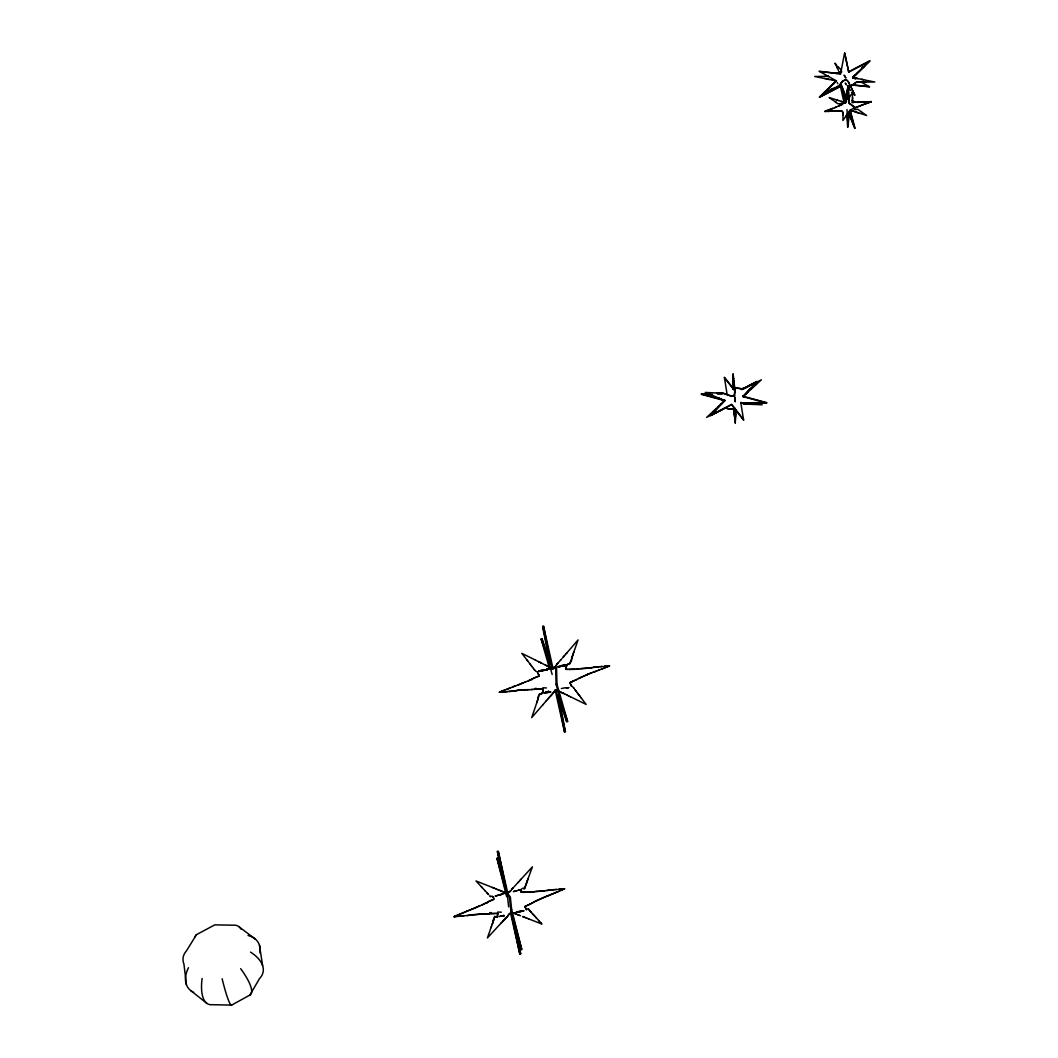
<?xml version="1.0" encoding="UTF-8"?>
<svg xmlns="http://www.w3.org/2000/svg" width="1058" height="1058" viewBox="0 0 1058 1058"><rect width="100%" height="100%" fill="white"/><g stroke="black" fill="none" stroke-linecap="round" stroke-linejoin="round"><path stroke-width="1.5" d="M732.982 377.151L733.075 374.968L733.049 375.802M735.284 422.565L735.376 419.166M735.27 421.613L735.535 416.64L735.376 418.862M735.059 398.535L735.072 397.623M852.47 97.693L852.378 101.317L852.431 99.505M852.457 97.905L852.563 92.668L849.653 96.847M843.041 115.229C843.49 112.532 841.48 108.59 843.054 114.343M567.643 669.397L566.096 669.357L566.506 665.403L567.472 664.133L569.799 663.869L572.643 655.471M843.028 115.666L842.909 120.493L846.228 115.692M735.667 412.316L735.694 411.879M733.075 373.646L733.247 375.273M566.096 669.357C564.946 663.154 572.352 664.794 571.783 657.917M732.718 382.295L732.744 381.819M732.718 384.781L732.678 385.086M732.731 382.083L732.996 377.944L732.943 379.108M735.257 423.213L735.204 422.711M732.784 381.065L732.93 379.293M733.009 376.185L732.982 377.283M735.707 411.774L735.707 411.007L735.68 412.078M540.638 689.102L542.979 689.208L542.542 692.487L541.537 694.193L539.567 693.784L537.252 701.295M734.569 397.2L734.715 395.295M542.979 689.208C543.944 695.582 537.596 692.249 538.178 698.664M850.024 110.191L855.062 128.269L848.86 113.351L854.679 128.349L850.024 110.191L855.248 107.466L849.31 103.195L848.278 85.473L846.678 99.571L847.908 85.553L848.939 103.274L854.864 107.546M848.86 113.351L847.643 127.053L846.903 114.396M849.243 113.272L848.013 126.973L846.995 109.569M735.601 416.204L735.707 414.485L735.561 416.521M521.369 889.394L521.158 892.251L524.279 892.317L523.326 892.291M819.408 71.508L840.581 73.809L844.601 52.9L848.741 72.116L869.914 61.033L852.774 77.551L869.755 60.782L848.582 71.851M521.462 888.998L521.158 892.251L521.845 892.251M844.681 103.023L845.316 99.915M845.95 96.807L847.868 87.51M844.826 103.274L845.474 100.166M846.109 97.072L848.027 87.761M734.397 395.137L734.834 390.706M734.305 395.441L734.9 392.254A13.833 11.532 17.1 0 0 734.993 391.751L734.741 389.82M734.345 395.308C730.179 398.059 725.709 392.373 721.291 393.272M536.75 702.79L537.054 701.89M543.045 704.575L531.724 717.589L537.147 701.599M536.948 702.195L537.755 699.814M572.325 656.41L578.052 639.931L566.678 653.103M572.748 655.153L573.396 653.302M573.555 652.839L573.833 652.059M492.129 924.547L492.512 923.449M527.281 880.904L524.715 888.35L523.763 888.746L522.864 888.165L524.464 888.733L526.672 882.597M526.99 881.764L528.101 878.669M492.605 923.184L494.694 916.466L496.982 917.379L497.868 913.464L497.273 917.021L494.694 916.466L493.491 920.804M491.084 927.509L491.415 926.557M527.387 880.613L532.399 866.833L519.729 880.653M493.094 921.835L487.394 937.943L501.135 923.052M857.02 78.437L852.893 77.908L854.004 76.295M846.638 101.118L840.832 105.416M849.349 111.05L852.193 110.825M849.151 111.407L846.982 114.608M840.581 73.809L819.249 71.256L836.494 80.937L819.527 97.336L840.541 86.359L819.381 97.072L836.336 80.686L834.788 82.471M202.118 978.412A41.817 16.928 -70.2 0 0 211.944 1004.69L231.662 1005.1L249.886 995.062L259.527 978.571A40.64 21.623 10.4 0 0 250.521 952.107M241.211 929.308A41.817 16.928 -70.2 0 0 234.373 925.195L214.761 924.877L196.484 934.65L186.393 950.97A40.64 21.623 10.4 0 0 183.933 964.129L186.446 984.8M552.884 693.215L555.781 689.869L557.103 690.001M552.607 693.664L550.544 696.019L551.456 695.119M508.171 915.408L507.708 916.083M508.065 915.567L509.559 913.583M553.109 692.871L555.371 690.226M842.538 81.519L839.867 84.746M840.105 84.376C842.34 79.416 847.59 78.437 849.283 83.503M508.409 915.038L509.48 913.649M846.281 115.6L846.81 114.846M839.589 85.156L836.772 86.809M849.495 97.072L848.78 98.103M848.939 97.865L848.172 98.976M556.204 665.337L558.307 662.771M554.247 667.505L554.67 667.201A6.017 4.655 83.8 0 0 555.093 666.844L556.944 664.331M552.408 693.955L552.223 694.22A7.909 4.113 -73 0 1 551.84 694.643A9.958 5.303 -73.6 0 1 551.443 695.013M555.781 665.918L555.45 666.355A8.914 6.758 87 0 1 555.106 666.884L554.67 667.201M723.725 401.617L722.442 403.032M511.649 889.421L512.998 887.979M723.698 401.656L724.783 400.691L721.265 399.236A5.885 2.328 39 0 0 721.569 399.329A4.668 1.759 38 0 0 721.873 399.448M548.454 698.333L550.517 696.045M548.639 698.108L550.266 696.283M507.536 916.321L505.182 918.622L505.711 918.119M548.15 698.703L547.409 699.563M562.486 657.957L563.464 656.82M547.74 699.166L546.748 700.33M562.975 657.388L564.245 655.92M561.666 658.922L560.449 660.324M565.408 654.571L566.48 653.328M560.595 660.152L558.69 662.334M566.281 653.553L567.075 652.641M563.649 656.595L565.21 654.796M557.421 663.75L558.108 662.982M546.087 701.084L542.86 704.787M545.796 701.414L546.457 700.647M503.714 920.235L505.142 918.675L503.608 920.367M503.515 920.473L502.722 921.346M503.132 920.883L502.246 921.849M517.005 883.628L518.724 881.737M517.574 882.994L519.399 881.01M520.364 879.965L521.131 879.132M516.344 884.356L514.624 886.234M514.148 886.763L513.765 887.173M853.819 76.493L855.446 74.999M500.751 923.462L502.021 922.1M834.167 83.119L834.233 83.053M750.4 388.286L742.941 396.631L766.733 403.005L740.772 402.82L766.719 402.609L742.928 396.234A4.285 3.214 -76.6 0 0 743.271 396.089L744.462 395.335M753.6 384.874L756.814 381.475L741.605 389.265M742.941 396.631L753.613 385.271M709.376 394.012L701.335 393.96L724.862 400.308L710.645 415.305L731.713 404.46L743.615 419.761M724.862 400.308L710.659 415.701L731.713 404.46M512.561 888.429L513.13 887.821M855.538 74.906L857.02 73.465M744.62 395.176L747.173 392.756M855.763 74.682L854.639 75.74M831.456 85.738L833.969 83.317L833.082 84.19M859.876 70.741L859.136 71.455M860.247 70.383L864.703 66.112L862.839 66.958M856.596 73.862L857.403 73.108M858.474 72.089L857.959 72.579L859.228 71.362M745.52 394.303L746.274 393.589M830.411 86.73L831.178 86.002L829.935 87.192M829.657 87.457L824.301 92.562L831.747 89.137M857.073 73.425L857.535 72.976M506.782 917.154L506.055 917.815M720.022 405.135L722.085 403.349L721.53 403.812M713.052 411.522L706.678 417.368L716.359 412.448M714.044 410.61L715.896 408.917M715.75 409.049L719.175 405.928L718.316 406.708M712.907 411.655L714.19 410.478M751.405 388.894L753.428 387.056M756.457 384.292L753.283 387.188M750.836 389.423L751.55 388.762M756.166 384.557L761.363 379.822L752.569 384.279M750.982 389.291L747.239 392.69M720.313 404.883L721.172 404.116M746.961 392.954L748.099 391.923M733.511 389.159L733.115 389.503A2.076 1.785 -9.8 0 1 733.498 389.146L735.575 388.379A6.176 4.404 -15.1 0 1 736.011 388.312L736.937 388.246A8.147 5.462 -13.9 0 1 737.413 388.233L742.703 388.908M836.283 73.69L841.084 71.812A2.248 2.05 -29 0 1 841.586 71.931L841.07 69.921M505.182 892.648C506.094 896.086 513.791 887.371 510.194 891.325A8.768 6.282 83.7 0 1 509.797 891.709L509.771 891.801A5.964 4.417 78.1 0 1 509.427 892.119M836.799 73.333L841.586 71.931M533.285 902.395L534.502 901.694M533.126 902.487L530.468 903.929L532.981 902.567M534.197 901.866L538.138 899.948M856.279 109.463L857.641 109.225L861.503 111.923M746.274 387.493L741.539 388.775M586.899 674.753L575.473 680.082L576.795 679.408M578.554 678.442L579.599 677.874M487.857 902.051L488.783 901.535M534.806 901.522L541.908 898.321M745.427 387.942L747.728 386.739M486.773 902.646L483.003 904.484L489.087 901.376M534.012 678.046L532.862 678.667M533.087 678.535L529.331 680.4L531.711 679.276M533.748 678.191L539.236 675.956L538.826 675.163M488.928 901.456L492.565 899.842M720.908 410.16L724.928 408.084L730.073 408.917M841.837 104.557L838.148 106.236M489.246 901.284L492.883 899.736M837.949 106.342L839.536 105.522M856.451 107.321L855.803 107.652M747.583 386.805L748.442 386.368M720.141 410.544L719.466 410.888L720.498 410.359M534.171 677.953L539.236 675.956L537.98 673.272M856.279 107.4L859.519 106.038M579.837 677.755L582.284 676.617M741.618 389.661L756.827 381.872M719.149 411.059L718.475 411.39M720.273 410.478L721.172 410.028M748.535 386.315L752.026 384.543M716.001 412.633L717.628 411.826M751.841 384.636L752.754 384.186M716.544 412.369L718.078 411.602M722.032 409.605L721.49 409.869M525.099 906.415L527.519 905.317M542.45 898.057L547.449 895.941M542.675 897.938L546.655 896.219M515.18 912.961L518.156 911.467L515.365 912.776M575.393 680.122L572.894 681.286M525.323 907.473L524.861 906.534L526.104 905.939M542.066 898.242L538.773 899.697M836.164 87.113L836.27 87.06M570.156 682.476L571.399 681.921M856.848 107.123L858.541 106.395M570.725 684.433L569.918 682.595L572.735 681.352M574.93 680.36L571.479 681.881L572.18 681.59M728.301 408.719L732.453 408.811A7.036 5.211 -14.2 0 0 732.943 408.785A6.176 4.721 -14.2 0 0 733.406 408.692A5.237 4.06 -14.1 0 0 733.802 408.507A4.272 3.439 -13.5 0 0 734.199 408.401C735.627 406.92 736.064 414.895 735.085 408.481M476.417 907.301L480.12 905.661M834.881 87.695L830.583 89.679M833.201 88.475L831.892 89.07M476.1 907.447L472.146 909.139M471.194 909.496L476.021 907.486M475.862 907.552L477.039 907.01M587.283 674.568L584.492 675.784M477.118 906.97L480.676 905.436M835.317 87.51L834.815 87.735M861.701 67.487L862.415 67.157M837.143 106.726L836.825 106.858M561.547 890.109L564.35 888.905M456.963 915.395L460.455 913.9M456.567 915.567L454.345 916.532L464.912 912.049M839.788 105.403L840.845 104.967M836.032 107.149L834.101 107.916L835.886 107.202M465.229 911.917L466.261 911.454M465.784 911.665L470.546 909.735M560.145 890.743L563.57 889.223M527.836 905.172L530.428 903.955L527.135 905.489M552.871 893.785L548.401 895.61M520.946 683.812L522.03 683.336M466.34 911.427L471.67 909.325M553.268 893.613L554.511 893.071M522.11 683.309L523.287 682.807M482.845 904.55L482.263 904.788M501.995 691.165L506.187 689.512M522.745 683.032L517.812 685.095M606.578 667.069L609.21 665.998M501.69 691.297L500.897 691.628L501.611 691.337M502.153 691.099L504.679 690.067M605.652 667.466L608.429 666.302M520.007 684.222L516.225 685.65M605.493 667.532L603.946 668.167M464.039 912.432L461.42 913.517M482.488 904.696L481.628 905.053M510.683 687.713L507.695 688.943M522.969 682.939L525.733 681.828M510.366 687.845L515.021 686.047M558.981 891.246L559.841 890.876L557.103 892.013M597.334 670.746L600.6 669.423M604.951 667.757L601.301 669.159M555.688 892.582L547.925 895.769M509.11 688.374L507.06 689.181M563.795 889.13L564.813 888.72M555.45 892.674L556.31 892.33M528.405 680.797L529.251 680.439L527.77 681.048M596.871 670.931L593.035 672.346M555.767 892.542L558.28 891.537M516.635 912.393L523.842 910.845M598.722 670.164L599.502 669.859M870.033 102.123L871.356 101.621L870.139 102.084M596.328 671.156L590.999 673.007L591.858 672.716M841.123 104.861C842.842 102.004 837.791 105.099 837.05 103.089M500.103 691.958L500.818 691.668L499.627 692.144M866.013 103.644L869.663 102.282L868.512 102.705M866.185 103.565L868.023 102.877M553.347 667.915L550.451 667.624M831.945 108.696C825.557 110.799 836.442 107.215 832.091 108.657M524.861 682.172L526.99 681.352M608.667 666.209L609.673 665.826L608.046 665.945M499.151 692.316L501.399 692.183M548.547 691.403L543.6 693.083M507.139 689.155L506.425 689.419M512.892 686.827L515.907 685.756M734.173 408.348L732.453 408.811M601.764 668.987L602.848 668.577M602.002 668.894L602.782 668.603M584.175 675.903L583.064 676.313M547.105 691.8L545.65 692.342L548.745 691.284M828.374 109.979L829.207 109.662L828.229 110.032M827.039 110.442L827.594 110.244M863.54 104.491L859.585 106.012L865.563 103.816L864.108 104.319M552.197 669.053L553.083 668.841L543.534 626.019L550.702 664.054L549.816 664.265L542.635 626.23L552.197 669.053L556.534 667.611L556.971 684.235L567.683 721.675L558.412 694.656L557.526 694.868L564.549 732.136L555.119 689.909L555.992 689.697L565.422 731.924L558.412 694.656M546.973 896.1L548.084 895.716M493.517 899.525C494.496 898.864 494.456 898.361 493.041 899.684M502.457 894.076L495.647 895.981M500.606 894.671L499.085 895.161L500.765 894.632M546.669 669.621L548.203 669.132L540.731 671.089M544.645 670.045L549.684 668.643M520.668 889.659L518.711 890.214L520.443 889.712M557.288 666.844L560.224 665.918M547.29 669.489L549.155 668.934M546.338 669.688L548.097 669.172M500.923 894.552L502.616 894.036M505.579 893.15L495.144 896.073M518.671 890.228L520.285 889.738L513.368 891.603L516.727 890.757M563.689 665.707L565.263 665.257L558.492 666.963L565.369 665.231M546.444 669.661L547.991 669.211M517.124 912.141L522.811 911.004M563.901 665.641L565.845 665.085M538.469 671.446L550.768 668.524M544.063 670.428L545.544 670.031M498.9 916.625L503.806 915.527L500.236 916.228M539.117 670.917L542.291 670.243M510.366 912.327L519.848 954.25L512.456 918.913L513.342 918.688L521.819 949.634L511.649 909.457L510.353 897.118L507.866 893.613L498.252 851.095L505.803 887.173L504.93 887.398L496.903 858.144L506.637 896.655L507.509 896.443L497.776 857.932L505.803 887.173M504.93 887.398L497.353 851.32L506.967 893.825L507.866 893.613M512.456 918.913L520.92 949.872L510.763 909.682L511.649 909.457M545.108 692.897L550.663 692.038L545.174 692.858M557.526 694.868L566.784 721.9L556.072 684.447L556.971 684.235M539.937 670.746L541.775 670.309M561.666 665.588L563.848 665.178M843.213 101.965L845.897 102.692L841.282 84.653L847.048 99.492M522.216 911.15L523.736 910.859M568.794 687.621L565.792 687.978M564.919 687.819L561.348 688.546M733.763 395.837C728.102 396.552 723.857 391.91 718.157 393.06M841.639 103.486L843.186 103.221M561.97 665.508L565.303 665.072M538.786 671.394L543.693 670.508M538.258 671.499L542.265 670.825M516.106 690.649L518.486 690.266M515.775 690.702L514.757 690.861M517.468 690.424L511.979 691.231L514.585 690.887M594.014 667.307L591.316 667.73M517.64 690.398L525.271 689.723M538.985 671.367L540.625 671.103M592.321 667.572L587.415 668.206M471.141 914.998L472.331 914.813M593.34 667.413L597.915 666.831M470.638 915.077L469.62 915.223M594.173 667.281L599.106 666.738M472.503 914.786L473.349 914.667M591.144 667.757L589.28 668.008M549.155 890.188L546.629 890.572M549.327 890.162L554.26 889.633M566.81 687.951L568.53 687.713M469.448 915.249L466.856 915.567L480.821 914.099M518.83 690.226L525.958 689.71M473.68 914.615L482.223 914.086M544.288 670.031L545.783 669.873M544.949 890.796L541.207 891.167M577.337 669.04L581.424 668.603M532.333 891.894L533.854 891.709M533.179 891.788L534.541 891.63M576.319 669.159L576.994 669.079L566.956 669.37M578.356 668.907L579.03 668.828M532.161 891.907L524.371 892.317M533.946 891.696L537.953 891.352M504.732 691.839L503.542 691.972M531.314 892.013L522.282 892.264M503.965 691.919L505.499 691.747M459.265 916.228L461.063 916.03M863.831 102.031L864.439 101.965M458.669 916.294L457.81 916.373M864.174 102.004L871.316 101.621M458.246 916.334L457.135 916.453M864.571 101.952L866.066 101.832M830.953 111.196L829.829 111.288L837.552 110.852M831.363 111.143L836.785 110.905M588.433 668.101L586.053 668.312M503.026 692.025L502.259 692.104M505.169 691.787L507.562 691.562M505.592 691.747L506.531 691.654M460.455 916.096L461.738 915.964M604.224 666.315L605.15 666.209M559.285 889.209L559.96 889.143M605.321 666.196L607.199 666.024M604.898 666.236L605.586 666.17M502.682 692.064L501.571 692.17M560.476 889.09L562.433 888.905M558.346 889.302L561.15 889.024M603.034 666.434L600.653 666.633M502.008 692.13L500.368 692.276M606.512 666.077L607.874 665.958M574.798 669.317L569.812 669.476M456.448 916.506L453.869 916.717L456.276 916.532M461.394 915.99L463.801 915.805M580.736 668.656L582.112 668.55M557.249 889.408L555.794 889.527M507.218 691.588L511.424 691.284M511.345 691.284L509.969 691.39M535.56 891.524L536.922 891.418M562.089 888.932L564.218 888.76M466.208 915.633L462.346 915.911M601.671 666.553L598.087 666.818M489.06 913.755L496.731 913.438M607.623 665.985L608.39 665.918M533.523 689.393L535.057 689.261M562.763 888.879L563.451 888.826M489.92 913.676L487.513 913.874M488.717 913.781L485.265 914.006M534.383 689.313L541.246 689.115M533.351 689.406L531.275 689.551M556.31 889.487L555.278 889.553M532.491 689.472L530.322 689.604M841.017 110.839L841.943 110.905L836.957 110.905M487.341 913.887L484.577 914.033M555.106 889.566L540.003 891.233M491.282 913.57L495.078 913.411M581.768 668.577L585.881 668.325M837.619 110.852L841.044 110.852M586.568 668.272L584.849 668.391M508.938 691.456L509.625 691.416M836.428 80.99L832.302 79.998M537.266 891.391L539.329 891.272M541.035 891.18L538.985 891.299M582.442 668.524L583.13 668.484M868.856 101.74L867.454 101.793M826.139 111.434L829.829 111.288L828.321 111.355M583.566 668.458L584.333 668.418M536.776 689.155L540.215 689.089M870.139 101.661L871.21 101.634M529.807 689.631L529.013 689.657M484.657 914.033L483.876 914.059M827.475 111.368L828.176 111.355M853.832 77.737L853.237 77.803A3.743 2.91 -77.1 0 0 852.92 77.988M529.106 689.657L527.532 689.697M856.266 102.137L863.566 102.057L860.194 102.137M857.337 102.11L860.022 102.123M483.969 914.059L482.567 914.086M866.33 101.819L867.176 101.806M527.968 689.684L527.016 689.71M525.35 689.723L527.096 689.697M824.989 76.374L814.686 76.493L824.883 78.57M824.764 76.374L826.404 76.348M825.928 76.361L828.731 76.335L826.642 76.348M865.576 82.127L862.27 82.154A25.26 18.634 -1.9 0 0 861.556 82.22L856.253 82.22L850.156 86.663L856.464 82.127L874.807 82.021L863.857 79.8M481.178 914.099L481.959 914.086M717.417 394.065L722.23 394.105M712.603 394.436L701.348 394.356L724.875 400.704M496.03 913.424L497.776 913.451M855.433 109.767L853.872 108.736M737.651 388.233L740.177 388.537M750.453 404.249L744.263 404.037L741.076 402.49L744.038 403.971L749.051 404.196A27.468 18.237 26.2 0 0 749.778 404.275M569.469 669.463L568.781 669.436M497.696 912.049L501.333 912.181M749.752 404.222L752.093 404.328M750.691 404.262L762.13 404.804L756.761 402.516M542.82 687.779L546.444 687.951M717.681 393.047L716.597 392.994M717.205 393.021L719.559 393.14M753.151 404.381L752.331 404.341M716.954 393.007L705.276 392.439L715.42 396.71M831.866 79.958L831.31 79.892M851.888 102.56L853.422 102.679M851.716 84.746L869.385 86.624M851.875 84.997L869.544 86.888L861 81.969M725.576 408.11L726.476 408.295M741.367 388.749L740.547 388.603M858.051 78.623L857.112 78.451M857.575 78.53L856.729 78.371M858.527 78.715L861.953 79.416M827.356 79.072L828.123 79.231M728.195 408.705L727.124 408.467M862.654 79.562L863.553 79.734M827.819 79.165L830.252 79.694M828.163 79.244L829.327 79.482M863.209 79.667L862.138 79.456M827.528 79.112L826.245 78.847M862.389 79.509L861.609 79.35M824.632 78.517L826.417 78.887M854.785 77.882L855.856 78.173M851.452 110.587L855.843 112.042M854.322 111.566L853.647 111.355M838.61 100.563L842.287 101.713L841.136 101.37M837.328 100.166L838.478 100.523M836.177 99.796L837.579 100.245M836.309 99.836L829.168 97.561L833.149 100.351M858.898 113.021L856.689 112.32M859.347 113.166L866.621 115.494L861.357 111.831M857.919 112.717L856.041 112.108M515.167 913.768A11.347 5.806 53.1 0 0 515.471 913.9L520.562 915.739M855.525 111.936L856.239 112.161M516.555 914.271L515.114 913.742M853.555 111.315L852.801 111.064M517.56 914.601L519.002 915.117M499.482 890.281L500.46 890.664M522.85 916.638L524.292 917.193M522.612 916.545L525.019 917.471M498.979 890.095L497.63 889.566M524.781 917.379L526.699 918.119M498.371 889.857L496.017 888.918M499.971 890.466L502.643 891.563M528.497 918.82L541.947 924.07L540.559 922.536M526.21 917.934L528.616 918.873M500.579 890.704L503.264 891.854M492.525 887.517L494.522 888.31M493.028 887.715L475.994 880.957L481.535 886.935M493.769 888.006L496.136 888.958M718.924 398.178L720.776 399.011M718.408 397.967L719.374 398.363M718.104 397.848L715.261 396.644M719.559 398.443L720.286 398.773M561.851 692.606L561.15 692.302M562.023 692.673L563.782 693.493M562.195 692.752L560.978 692.236M847.736 86.637L849.19 86.928L848.357 86.901A1.944 1.732 -27.8 0 1 847.736 86.624L850.473 90.485M562.367 692.831L563.425 693.321M503.449 891.934L504.825 892.516L503.582 891.987M549.486 667.162L550.213 667.519L539.977 662.334M564.377 693.784L567.63 695.384M568.688 695.9L567.392 695.265M568.344 695.728L570.46 696.759M560.158 691.839L559.854 691.694M545.333 664.993L546.298 665.469M563.61 693.4L564.562 693.876M570.222 696.64L586.145 704.416L581.278 697.989M560.211 691.879L560.277 691.906A11.347 4.999 50.2 0 1 559.867 691.747M535.335 660.033L538.76 661.726M535.586 660.152L521.792 653.315L527.069 660.139M538.509 661.607L539.739 662.215M539.249 661.977L540.466 662.586M540.836 662.771L541.564 663.141M546.973 665.813L548.573 666.659M852.616 77.3L855.565 79.112M489.695 895.795C490.052 897.554 492.856 894.803 493.425 897.554M513.976 913.133L514.611 913.49L513.553 912.895M559.087 691.244L558.254 690.702M744.158 397.2L743.285 396.155A3.61 2.526 -68.1 0 0 743.576 395.89M836.336 102.6L835.767 102.19M834.934 101.608L833.929 100.907M835.238 101.819L836.23 102.52L835.648 102.11M239.32 927.006L255.335 939.107M190.903 990.711L206.799 1003.288M490.449 896.496L490.476 896.523A4.549 0.952 57.6 0 0 490.7 896.655M837.896 66.442L840.621 69.405M535.48 671.023L537.424 672.108M852.536 92.615L851.968 92.072L854.824 95.299M530.203 911.15L531.076 912.089M530.613 911.599L531.394 912.446M481.377 886.763L482.21 887.662M481.985 887.424L485.067 890.743M487.579 893.468L484.921 890.585M486.865 892.688L487.883 893.798M848.066 81.559L849.323 83.595M532.465 913.636L534.369 915.712M533.801 915.104L534.647 916.03M532.61 913.795L531.579 912.644M535.705 917.207L536.34 917.894M539.289 921.148L536.062 917.59M541.114 923.145L538.734 920.526M534.515 915.871L535.639 917.127M487.659 893.547L488.637 894.658M847.67 81.162L846.81 79.932M528.762 909.417C528.458 907.724 526.091 910.131 526.143 909.087M836.256 65.702L835.106 63.348L836.799 65.398M534.29 669.555L534.766 670.164M534.634 670.005L533.377 668.339M734.12 389.635L724.386 377.256L727.058 394.131M724.413 377.653L734.146 390.032M731.726 404.857L743.629 420.158L740.759 402.424M529.066 909.827L530.098 911.031L528.643 909.272M574.878 689.525L575.684 690.583M574.811 689.446L575.936 690.9M526.924 659.954L527.863 661.171M530.111 664.093L527.651 660.893M531.42 665.786L529.965 663.908M532.319 666.95L531.129 665.416M532.293 666.91L532.981 667.81M577.47 692.95L575.764 690.676M577.377 692.818L578.091 693.757M844.8 76.216L845.911 78.054L844.099 75.158L844.892 76.348M578.29 694.022L579.11 695.106M578.012 693.664L578.567 694.379M579.652 695.833L581.49 698.254M578.832 694.749L579.929 696.19M846.334 84.772L845.236 83.079M573.886 688.176C575.473 690.041 571.016 684.381 571.505 686.444M506.967 893.825L509.453 897.356L510.763 909.682M845.501 83.503L846.228 84.627M493.187 897.091L493.015 896.8A9.667 0.701 68.1 0 1 493.121 897.131L493.742 898.149M850.315 85.566L849.984 84.957L854.692 95.022L853.449 92.469M850.394 85.724L851.558 88.237M836.984 67.236C836.085 65.384 839.232 71.851 836.904 67.09M835.767 64.67L836.349 65.927M835.569 64.313L835.106 63.348M525.958 908.531A13.423 0.78 70.1 0 0 526.077 908.769L525.562 907.949M524.887 906.587L525.971 908.756M852.695 90.856L851.716 88.634M852.814 91.107L853.594 92.773M569.918 682.595L570.897 684.896M849.561 84.137L849.296 83.529M538.734 674.964L538.059 673.457M839.087 71.957L838.703 71.098M838.306 70.212L838.108 69.735M846.678 99.571L840.912 84.719L845.527 102.771M571.307 685.968L570.923 684.936M732.572 386.844L733.115 389.304M732.744 387.387L733.101 388.96M550.702 664.054L541.908 638.569L552.17 674.475M549.816 664.265L541.048 638.781L549.512 668.444M732.639 387.083L732.546 386.673A7.142 3.888 9 0 1 732.48 386.448L732.546 386.673M511.252 912.102L520.734 954.025L513.342 918.688M840.383 86.095L844.178 103.287M733.908 381.554L734.477 385.998M844.76 53.151L848.741 72.116M733.895 381.475L733.683 380.351L734.675 389.238M734.397 414.987L734.847 418.505L733.908 410.874M734.345 414.749L733.935 411.231M259.448 945.164L262.596 965.584M733.63 380.007L733.511 378.777M837.248 82.603L837.764 83.675M733.657 408.256L733.895 410.702M733.749 408.97L733.895 410.53M733.22 374.929L733.511 378.605M733.273 375.445L733.498 378.341M507.509 896.443L508.647 906.891M734.649 389.093L734.477 386.091M735.019 420.687L735.072 421.322M735.112 421.653L735.191 422.459M733.578 379.663L733.498 378.248M735.204 400.731L735.059 398.205L735.244 401.643L734.953 397.98L735.244 401.577M734.9 419.312L734.86 418.677M732.705 383.684L732.718 384.199M732.705 383.551L732.691 383.34M735.68 413.599L735.707 414.458L735.667 413.255M733.062 374.532L733.062 374.413M555.635 667.823L556.072 684.447M735.27 421.639L735.284 422.42M248.035 935.523A41.778 23.474 -32.6 0 1 260.017 953.073M193.588 992.364A41.778 23.474 -32.6 0 1 188.469 967.713M231.662 1005.1A41.011 4.02 78.2 0 1 222.14 978.795M195.201 936.634A40.363 10.924 47.7 0 1 196.484 934.65M240.682 968.692A40.363 10.924 47.7 0 1 249.886 995.062M842.988 114.33A20.657 1.997 83.4 0 1 843.001 114.013M852.669 98.592A12.841 1.309 -79.6 0 1 852.695 98.156M857.985 102.441A10.157 1.217 0.3 0 1 857.43 102.467M508.528 892.159A6.97 2.222 -35.9 0 1 508.052 892.291M507.827 892.912A7.353 3.174 32.8 0 1 507.47 893.084M511.53 889.17A20.195 13.648 89.6 0 1 512.019 888.641M527.082 881.988A47.517 18.66 81.4 0 1 526.778 882.822M526.5 909.867A14.495 1.084 73.2 0 1 526.421 909.827M507.509 916.241A8.054 4.139 -76.3 0 1 507.152 916.678A10.17 5.303 -76.8 0 1 506.756 917.008M493.107 920.407A29.849 5.383 -82.6 0 1 493.517 919.442M489.709 912.697A23.329 4.113 -4.6 0 1 491.071 912.591M487.447 902.606A12.233 1.944 -29.4 0 1 486.72 902.99M487.738 902.289A12.379 1.098 -29.1 0 1 487.381 902.487M492.83 896.681A10.554 0.86 69 0 1 493.002 896.972M492.697 896.549A11.638 1.005 69.9 0 1 492.869 896.814M505.526 892.965A8.371 5.171 58.8 0 0 505.949 893.045A6.692 3.835 52.6 0 0 506.451 893.124M506.901 893.058A5.978 3.095 45.3 0 1 506.451 893.071M507.337 892.978A6.229 2.896 38.1 0 1 506.98 893.058M553.85 667.294A6.917 1.746 -34.3 0 1 553.387 667.466M553.109 668.233A7.3 2.42 31.2 0 1 552.779 668.325M556.825 664.133A19.93 13.847 -84.7 0 1 557.315 663.564M572.418 656.568A47.055 20.128 83.7 0 1 572.087 657.494M537.742 698.465A29.36 5.541 -81.4 0 1 538.191 697.341M535.031 688.454A23.223 6.136 -4.6 0 1 536.221 688.374M532.333 679.329A12.167 2.962 -29.7 0 1 531.645 679.686M550.768 668.074A8.477 4.814 55.8 0 0 551.244 668.22A6.639 3.293 48.7 0 0 551.721 668.233M552.183 668.259A5.951 2.579 42.7 0 1 551.747 668.22M552.633 668.259A6.15 2.341 37.1 0 1 552.25 668.286M856.623 78.213A10.514 6.718 26.5 0 1 856.2 78.12M845.501 79.8A4.88 3.134 -39.9 0 0 845.144 79.932A5.74 3.809 -41 0 0 844.773 80.104A6.546 4.47 -42 0 0 844.39 80.302A7.247 5.078 -42.8 0 0 843.993 80.527A7.842 5.634 -43.5 0 0 843.596 80.778A8.319 6.11 -44.1 0 0 843.2 81.069A8.676 6.507 -44.5 0 0 842.816 81.36M841.084 70.013A12.656 5.872 -32.7 0 1 841.255 70.212M853.237 77.062A3.227 1.058 -71.8 0 1 853.409 76.798M853.079 77.3A3.346 0.82 -68.3 0 1 853.277 76.97M743.126 396.155A4.047 1.137 36.1 0 1 743.562 396.499M732.453 408.904A7.79 5.647 -14 0 1 731.951 408.97A8.424 5.925 -13.6 0 1 731.435 409.01A8.94 6.123 -13.2 0 1 730.893 409.036A9.324 6.216 -12.7 0 1 730.364 409.036M719.334 392.835A17.312 7.102 14.5 0 1 720.339 392.902M734.239 395.718A2.46 1.151 5.1 0 1 733.776 395.851M734.755 388.564A5.065 3.796 -15.4 0 1 735.151 388.458M735.138 388.392A5.607 4.166 -15.5 0 1 735.575 388.312L736.011 388.312A6.758 4.801 -15.1 0 1 736.474 388.193A7.406 5.145 -14.7 0 1 736.95 388.154M744.131 388.67A2.685 2.09 -34.3 0 1 743.351 388.894M735.072 398.324L735.059 399.316L735.072 398.363M852.391 101.026C852.431 102.057 859.969 103.38 852.404 100.933M587.745 674.356L587.045 674.673L587.745 674.356M587.891 674.277L590.919 673.033L587.891 674.277M825.928 110.878L826.682 110.574L825.928 110.878M518.182 911.758L516.714 912.34L518.275 911.771M547.145 691.773L545.703 692.329L547.145 691.773M824.711 111.341L825.862 111.447L824.817 111.487M853.7 108.419L854.824 108.061L853.727 108.405M547.198 669.516L545.637 670.005L547.198 669.516M518.38 911.758L516.873 912.168L518.473 911.745M563.504 665.76L561.996 666.143L563.597 665.733M520.179 911.374L518.565 911.705L520.179 911.374M502.312 915.844L500.593 916.162L504.177 915.62L500.765 916.135L502.405 915.858M550.544 692.051L548.957 692.302L550.544 692.051M504.137 915.606L502.59 915.844L504.23 915.606M522.017 911.163L520.377 911.388L522.017 911.163M735.098 399.183L735.072 398.258L735.085 399.21"/></g></svg>
